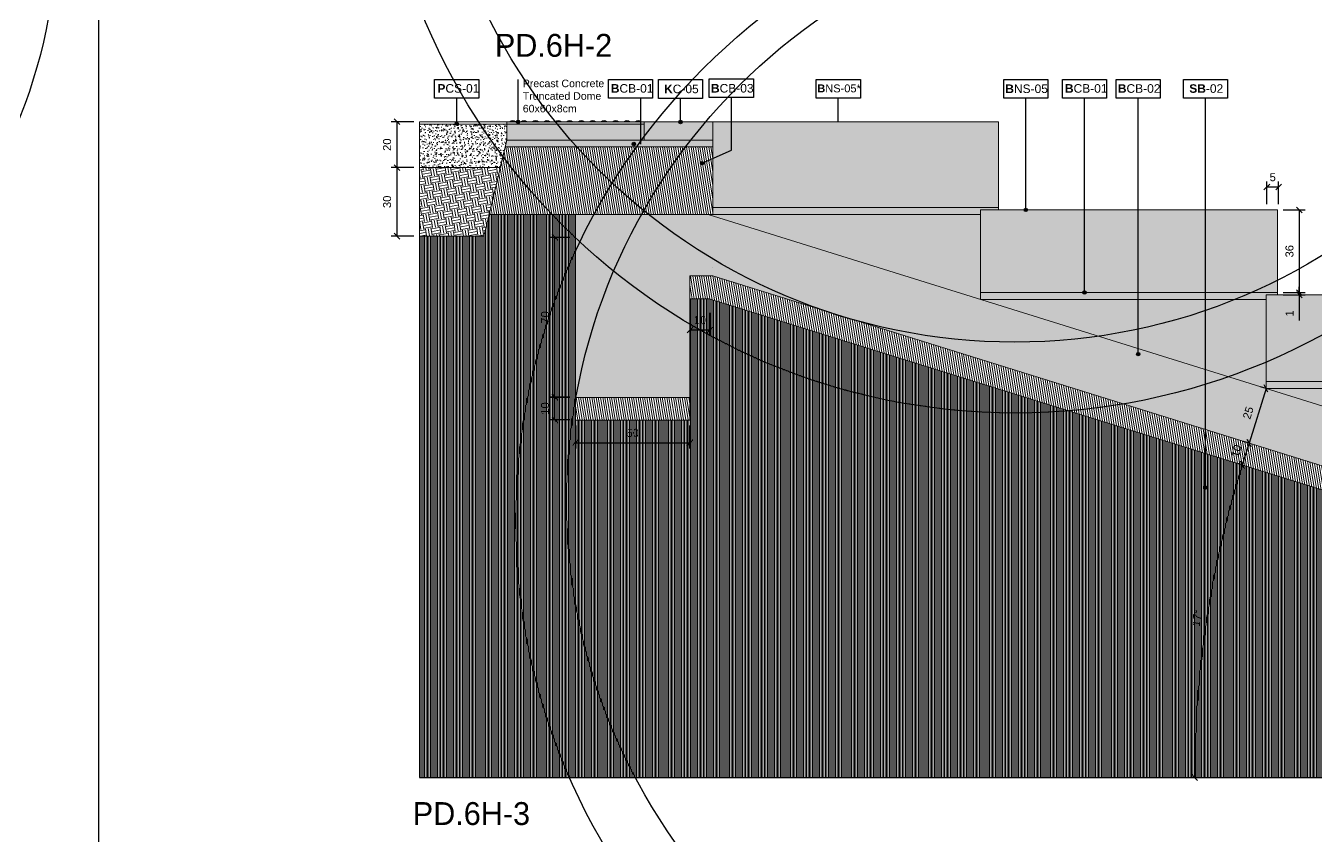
# Model space of a CAD drawing. Header units: metres. Extents: x -325 to 301, y -147 to 149.
# Drawn here: x 71.91 to 77.56, y 45.14 to 48.68 of the extents above; entities that cross this region are included whole.
import ezdxf

# ---------------------------------------------------------------- set-up
doc = ezdxf.new("R2010")
doc.units = ezdxf.units.M
doc.layers.get('Defpoints').update_dxf_attribs({"lineweight": 13})
for name, color, linetype, plot in [('-aux', 50, 'Continuous', False), ('-AUX_MON', 3, 'Continuous', False), ('-AUX_RIM', 2, 'Continuous', False), ('00-AUX', 50, 'Continuous', False)]:
    doc.layers.add(name, color=color, linetype=linetype, plot=plot)
for name, color, linetype, true_color in [('0-TX-1_25', 7, 'Continuous', 0x3f4f7f), ('3-TR-paviment fort', 7, 'Continuous', 0xd1d1d1), ('EIT_3 TR sorra', 7, 'Continuous', 0xd8ceb0)]:
    doc.layers.add(name, color=color, linetype=linetype, true_color=true_color)
for name, color, linetype, lineweight, true_color in [('03-TR-Paviment_04_Dry Meadow', 7, 'Continuous', 5, 0xd8dd88), ('03-TR-Paviment_08_Natural Stone Bleachers', 7, 'Continuous', 5, 0xafad9d), ('3-TR tot_u', 7, 'Continuous', 5, 0x787878)]:
    doc.layers.add(name, color=color, linetype=linetype, lineweight=lineweight, true_color=true_color)
for name, color, linetype, lineweight in [('1-CM', 7, 'Continuous', 0), ('2-L-secció', 1, 'Continuous', 0), ('3-TR Formigó', 252, 'Continuous', 0), ('3-TR Seleccionat', 44, 'Continuous', 0), ('3-TR Tot-u', 37, 'Continuous', 0), ('3_TR_paviment gris', 252, 'Continuous', 5)]:
    doc.layers.add(name, color=color, linetype=linetype, lineweight=lineweight)
doc.layers.add('A-KEYPLAN_HATCH', color=7, linetype='Continuous')
doc.layers.add('A_TEXT_2', color=7, linetype='Continuous')
doc.styles.get("Standard").update_dxf_attribs({"font": 'arial.ttf'})
doc.styles.add('x-llegenda materials$0$ENGRAVERS', font='TT0586M.TTF')
doc.dimstyles.new('ISO-25', dxfattribs={"dimtxt": 0.1, "dimasz": 0.1, "dimexe": 0.1, "dimexo": 0.1, "dimgap": 0.1, "dimtad": 1, "dimdec": 0, "dimlfac": 100, "dimzin": 9, "dimtxsty": 'Standard', "dimblk": 'OBLIQUE', "dimcen": 0.1, "dimadec": 0, "dimazin": 0, "dimtfac": 1, "dimtdec": 0, "dimtmove": 0, "dimatfit": 3, "dimldrblk": 'OBLIQUE', "dimfxl": 1, "dimarcsym": 0})

# ---------------------------------------------------------------- blocks, each defined once
blk = doc.blocks.new('hatch keyplan 2')
at = {"layer": 'A-KEYPLAN_HATCH'}
blk.add_lwpolyline([(0, 0.00548), (0.01287, 0.00548), (0.01287, 0), (0, 0)], close=True, dxfattribs=at)
blk = doc.blocks.new('hatch keyplan')
at = {"layer": 'A-KEYPLAN_HATCH'}
blk.add_blockref('hatch keyplan 2', (1.43058, 0.85215), dxfattribs=at)
blk = doc.blocks.new('B-CB01')
at = {"layer": 'A-KEYPLAN_HATCH'}
blk.add_blockref('hatch keyplan', (-1.43058, -0.85215), dxfattribs=at)
at = {"layer": 'A_TEXT_2', "insert": (-0.0008, 0.00411), "char_height": 0.0025, "attachment_point": 1}
blk.add_mtext_dynamic_manual_height_columns('\\pi0.00152;{\\fArial|b1|i0|c0|p34;B}CB-01', width=0.0145619, gutter_width=0.015, heights=[0], dxfattribs=at)
blk = doc.blocks.new('B-CB02')
at = {"layer": 'A-KEYPLAN_HATCH'}
blk.add_blockref('hatch keyplan', (-1.43058, -0.85215), dxfattribs=at)
at = {"layer": 'A_TEXT_2', "insert": (-0.0008, 0.00409), "char_height": 0.0025, "attachment_point": 1}
blk.add_mtext_dynamic_manual_height_columns('\\pi0.00129;{\\fArial|b1|i0|c0|p34;B}CB-02', width=0.0145619, gutter_width=0.015, heights=[0], dxfattribs=at)
blk = doc.blocks.new('SB-02')
at = {"layer": 'A-KEYPLAN_HATCH'}
blk.add_blockref('hatch keyplan', (-1.43058, -0.85215), dxfattribs=at)
at = {"layer": 'A_TEXT_2', "insert": (-0.0008, 0.00408), "char_height": 0.0025, "attachment_point": 1}
blk.add_mtext_dynamic_manual_height_columns('\\pi0.00249;{\\fArial|b1|i0|c0|p34;SB}-02', width=0.0145619, gutter_width=0.015, heights=[0], dxfattribs=at)
blk = doc.blocks.new('B-CB03')
at = {"layer": 'A-KEYPLAN_HATCH'}
blk.add_blockref('hatch keyplan', (-1.43058, -0.85215), dxfattribs=at)
at = {"layer": 'A_TEXT_2', "insert": (-0.0008, 0.00398), "char_height": 0.0025, "attachment_point": 1}
blk.add_mtext_dynamic_manual_height_columns('\\pi0.00128;{\\fArial|b1|i0|c0|p34;B}CB-03', width=0.0145619, gutter_width=0.015, heights=[0], dxfattribs=at)
blk = doc.blocks.new('K04')
at = {"layer": 'A-KEYPLAN_HATCH'}
blk.add_blockref('hatch keyplan', (-1.42958, -0.85215), dxfattribs=at)
at = {"layer": 'A_TEXT_2', "insert": (0.0002, 0.00402), "char_height": 0.0025, "attachment_point": 1}
blk.add_mtext_dynamic_manual_height_columns('\\pi0.00244;{\\fArial|b1|i0|c0|p34;K}C-05', width=0.0145619, gutter_width=0.015, heights=[0], dxfattribs=at)
blk = doc.blocks.new('POINT')
at = {"layer": '0-TX-1_25'}
h = blk.add_hatch(dxfattribs=at)
h.set_pattern_fill('ANGLE', color=256)
h.set_pattern_definition([(0, (-83.747, -12.726), (0, 6.985), [5.08, -1.905]), (90, (-83.747, -12.726), (-6.985, 4e-16), [5.08, -1.905])])
edge = h.paths.add_edge_path()
edge.add_arc((0, 0), 0.0075, 0, 360)
h = blk.add_hatch(color=256, dxfattribs=at)
h.dxf.hatch_style = 1
edge = h.paths.add_edge_path()
edge.add_arc((0, 0), 0.0075, 0, 360)
blk.add_circle((0, 0), 0.0075, dxfattribs=at)
blk = doc.blocks.new('B05')
at = {"layer": 'A-KEYPLAN_HATCH'}
blk.add_blockref('hatch keyplan', (-1.42958, -0.85215), dxfattribs=at)
at = {"layer": 'A_TEXT_2', "insert": (0.0002, 0.00401), "char_height": 0.0025, "attachment_point": 1}
blk.add_mtext_dynamic_manual_height_columns('\\pi0.00127;{\\fArial|b1|i0|c0|p34;B}NS-05', width=0.0145619, gutter_width=0.015, heights=[0], dxfattribs=at)
blk = doc.blocks.new('_Oblique')
at = {"color": 0, "lineweight": -2}
blk.add_line((-0.5, -0.5), (0.5, 0.5), dxfattribs=at)
blk = doc.blocks.new('*D214')
at = {"layer": '0-TX-1_25', "color": 0, "lineweight": -2, "transparency": 16777216}
for p, q in [((77.3405, 47.8986), (77.3405, 47.9986)), ((77.3918, 47.9736), (77.3405, 47.9736)), ((77.3918, 47.8991), (77.3918, 47.9986))]:
    blk.add_line(p, q, dxfattribs=at)
at = {"layer": 'Defpoints', "color": 0, "transparency": 16777216}
for p in [(77.3405, 47.9736), (77.3405, 47.8736), (77.3918, 47.8741)]:
    blk.add_point(p, dxfattribs=at)
at = {"layer": '0-TX-1_25', "color": 0, "lineweight": -2, "transparency": 16777216, "xscale": 0.025, "yscale": 0.025, "zscale": 0.025, "rotation": 180}
blk.add_blockref('_Oblique', (77.3405, 47.9736), dxfattribs=at)
at = {"layer": '0-TX-1_25', "color": 0, "lineweight": -2, "transparency": 16777216, "xscale": 0.025, "yscale": 0.025, "zscale": 0.025}
blk.add_blockref('_Oblique', (77.3918, 47.9736), dxfattribs=at)
at = {"layer": '0-TX-1_25', "color": 0, "transparency": 16777216, "insert": (77.3662, 48.0164), "char_height": 0.035, "attachment_point": 5}
blk.add_mtext('5', dxfattribs=at)
blk = doc.blocks.new('*D215')
at = {"layer": '0-TX-1_25', "color": 0, "lineweight": -2, "transparency": 16777216}
for p, q in [((77.4122, 47.8736), (77.5075, 47.8736)), ((77.4825, 47.8736), (77.4825, 47.5124)), ((77.4122, 47.5124), (77.5075, 47.5124))]:
    blk.add_line(p, q, dxfattribs=at)
at = {"layer": 'Defpoints', "color": 0, "transparency": 16777216}
for p in [(77.3872, 47.8736), (77.3872, 47.5124), (77.4825, 47.5124)]:
    blk.add_point(p, dxfattribs=at)
at = {"layer": '0-TX-1_25', "color": 0, "lineweight": -2, "transparency": 16777216, "xscale": 0.025, "yscale": 0.025, "zscale": 0.025}
for p, rotation in [((77.4825, 47.8736), 90), ((77.4825, 47.5124), 270)]:
    blk.add_blockref('_Oblique', p, dxfattribs=dict(at, rotation=rotation))
at = {"layer": '0-TX-1_25', "color": 0, "transparency": 16777216, "insert": (77.4396, 47.693), "char_height": 0.035, "attachment_point": 5, "rotation": 90}
blk.add_mtext('36', dxfattribs=at)
blk = doc.blocks.new('*D216')
at = {"layer": '0-TX-1_25', "color": 0, "lineweight": -2, "transparency": 16777216}
for p, q in [((77.4121, 47.5124), (77.5075, 47.5124)), ((77.4121, 47.5023), (77.5075, 47.5023)), ((77.4825, 47.5124), (77.4825, 47.5374)), ((77.4825, 47.5124), (77.4825, 47.5023)), ((77.4825, 47.5023), (77.4825, 47.3894))]:
    blk.add_line(p, q, dxfattribs=at)
at = {"layer": 'Defpoints', "color": 0, "transparency": 16777216}
for p in [(77.3871, 47.5124), (77.3871, 47.5023), (77.4825, 47.5023)]:
    blk.add_point(p, dxfattribs=at)
at = {"layer": '0-TX-1_25', "color": 0, "lineweight": -2, "transparency": 16777216, "xscale": 0.025, "yscale": 0.025, "zscale": 0.025}
for p, rotation in [((77.4825, 47.5124), 270), ((77.4825, 47.5023), 90)]:
    blk.add_blockref('_Oblique', p, dxfattribs=dict(at, rotation=rotation))
at = {"layer": '0-TX-1_25', "color": 0, "transparency": 16777216, "insert": (77.44, 47.4209), "char_height": 0.035, "attachment_point": 5, "rotation": 90}
blk.add_mtext('1', dxfattribs=at)
blk = doc.blocks.new('*D217')
at = {"layer": '0-TX-1_25', "color": 0, "lineweight": -2, "transparency": 16777216}
for p, q in [((73.611, 48.2589), (73.5122, 48.2589)), ((73.5372, 48.2589), (73.5372, 48.0589)), ((73.611, 48.0589), (73.5122, 48.0589))]:
    blk.add_line(p, q, dxfattribs=at)
at = {"layer": 'Defpoints', "color": 0, "transparency": 16777216}
for p in [(73.636, 48.2589), (73.5372, 48.0589), (73.636, 48.0589)]:
    blk.add_point(p, dxfattribs=at)
at = {"layer": '0-TX-1_25', "color": 0, "lineweight": -2, "transparency": 16777216, "xscale": 0.025, "yscale": 0.025, "zscale": 0.025}
for p, rotation in [((73.5372, 48.2589), 90), ((73.5372, 48.0589), 270)]:
    blk.add_blockref('_Oblique', p, dxfattribs=dict(at, rotation=rotation))
at = {"layer": '0-TX-1_25', "color": 0, "transparency": 16777216, "insert": (73.4944, 48.1589), "char_height": 0.035, "attachment_point": 5, "rotation": 90}
blk.add_mtext('20', dxfattribs=at)
blk = doc.blocks.new('*D218')
at = {"layer": '0-TX-1_25', "color": 0, "lineweight": -2, "transparency": 16777216}
for p, q in [((73.611, 48.0589), (73.5122, 48.0589)), ((73.5372, 48.0589), (73.5372, 47.7589)), ((73.611, 47.7589), (73.5122, 47.7589))]:
    blk.add_line(p, q, dxfattribs=at)
at = {"layer": 'Defpoints', "color": 0, "transparency": 16777216}
for p in [(73.636, 48.0589), (73.5372, 47.7589), (73.636, 47.7589)]:
    blk.add_point(p, dxfattribs=at)
at = {"layer": '0-TX-1_25', "color": 0, "lineweight": -2, "transparency": 16777216, "xscale": 0.025, "yscale": 0.025, "zscale": 0.025}
for p, rotation in [((73.5372, 48.0589), 90), ((73.5372, 47.7589), 270)]:
    blk.add_blockref('_Oblique', p, dxfattribs=dict(at, rotation=rotation))
at = {"layer": '0-TX-1_25', "color": 0, "transparency": 16777216, "insert": (73.4944, 47.9089), "char_height": 0.035, "attachment_point": 5, "rotation": 90}
blk.add_mtext('30', dxfattribs=at)
blk = doc.blocks.new('*D303')
at = {"layer": '0-TX-1_25', "color": 0, "lineweight": -2, "transparency": 16777216}
for p, q in [((77.3372, 47.0929), (77.2628, 46.8542)), ((77.3372, 47.0929), (77.3133, 47.1003)), ((77.2628, 46.8542), (77.2389, 46.8617))]:
    blk.add_line(p, q, dxfattribs=at)
at = {"layer": 'Defpoints', "color": 0, "transparency": 16777216}
for p in [(77.3372, 47.0929), (77.2628, 46.8542), (77.2628, 46.8542)]:
    blk.add_point(p, dxfattribs=at)
at = {"layer": '0-TX-1_25', "color": 0, "lineweight": -2, "transparency": 16777216, "xscale": 0.025, "yscale": 0.025, "zscale": 0.025}
for p, rotation in [((77.3372, 47.0929), 72.67923719380184), ((77.2628, 46.8542), 252.6792371938018)]:
    blk.add_blockref('_Oblique', p, dxfattribs=dict(at, rotation=rotation))
at = {"layer": '0-TX-1_25', "color": 0, "transparency": 16777216, "insert": (77.2591, 46.9863), "char_height": 0.035, "attachment_point": 5, "rotation": 72.6792}
blk.add_mtext('25', dxfattribs=at)
blk = doc.blocks.new('PCS01')
at = {"layer": 'A-KEYPLAN_HATCH'}
blk.add_blockref('hatch keyplan', (-1.42958, -0.85215), dxfattribs=at)
at = {"layer": 'A_TEXT_2', "insert": (0.0002, 0.00411), "char_height": 0.0025, "attachment_point": 1}
blk.add_mtext_dynamic_manual_height_columns('\\pi0.00161;{\\fArial|b1|i0|c0|p34;P}CS-01', width=0.0145619, gutter_width=0.015, heights=[0], dxfattribs=at)
blk = doc.blocks.new('*U1805')
at = {"layer": '3-TR-paviment fort'}
blk.add_hatch(color=256, dxfattribs=at).paths.add_polyline_path([(0.025, 0), (0.05, 0, 0.4)])
blk.add_lwpolyline([(0.025, 0), (0.05, 0)])
blk.add_arc((0.0375, -0.013125), 0.018125, 46.397181, 133.602819)
blk = doc.blocks.new('*U1806')
at = {"color": 0, "linetype": 'ByBlock', "lineweight": -2, "transparency": 16777216}
for p in [(0, 0.08), (0.05, 0.08), (0.1, 0.08), (0.15, 0.08), (0.2, 0.08), (0.25, 0.08), (0.3, 0.08), (0.35, 0.08), (0.4, 0.08), (0.45, 0.08), (0.5, 0.08), (0.55, 0.08)]:
    blk.add_blockref('*U1805', p, dxfattribs=at)
blk = doc.blocks.new('Warning Surface 600x600x80')
at = {"layer": '3-TR-paviment fort'}
blk.add_hatch(color=256, dxfattribs=at).paths.add_polyline_path([(0, 0.08), (0.6, 0.08), (0.6, 0), (0.0002, 0.0006)])
blk.add_lwpolyline([(0, 0.08), (0.6, 0.08)])
at = {"layer": '1-CM'}
blk.add_lwpolyline([(0.6, 0.08), (0, 0.08), (0, 0), (0.6, 0)], close=True, dxfattribs=at)
blk.add_blockref('*U1806', (-0.0125, 0))
blk = doc.blocks.new('*D2931')
at = {"layer": '0-TX-1_25', "color": 0, "lineweight": -2, "transparency": 16777216}
for p, q in [((74.2931, 47.7536), (74.203, 47.7536)), ((74.228, 47.7536), (74.228, 47.0536)), ((74.2931, 47.0536), (74.203, 47.0536))]:
    blk.add_line(p, q, dxfattribs=at)
at = {"layer": 'Defpoints', "color": 0, "transparency": 16777216}
for p in [(74.3181, 47.7536), (74.228, 47.0536), (74.3181, 47.0536)]:
    blk.add_point(p, dxfattribs=at)
at = {"layer": '0-TX-1_25', "color": 0, "lineweight": -2, "transparency": 16777216, "xscale": 0.025, "yscale": 0.025, "zscale": 0.025}
for p, rotation in [((74.228, 47.7536), 90), ((74.228, 47.0536), 270)]:
    blk.add_blockref('_Oblique', p, dxfattribs=dict(at, rotation=rotation))
at = {"layer": '0-TX-1_25', "color": 0, "transparency": 16777216, "insert": (74.1851, 47.4036), "char_height": 0.035, "attachment_point": 5, "rotation": 90}
blk.add_mtext('70', dxfattribs=at)
blk = doc.blocks.new('*D2928')
at = {"layer": '0-TX-1_25', "color": 0, "lineweight": -2, "transparency": 16777216}
for p, q in [((74.2931, 47.0554), (74.203, 47.0554)), ((74.228, 47.0554), (74.228, 46.9554)), ((74.2931, 46.9554), (74.203, 46.9554))]:
    blk.add_line(p, q, dxfattribs=at)
at = {"layer": 'Defpoints', "color": 0, "transparency": 16777216}
for p in [(74.3181, 47.0554), (74.228, 46.9554), (74.3181, 46.9554)]:
    blk.add_point(p, dxfattribs=at)
at = {"layer": '0-TX-1_25', "color": 0, "lineweight": -2, "transparency": 16777216, "xscale": 0.025, "yscale": 0.025, "zscale": 0.025}
for p, rotation in [((74.228, 47.0554), 90), ((74.228, 46.9554), 270)]:
    blk.add_blockref('_Oblique', p, dxfattribs=dict(at, rotation=rotation))
at = {"layer": '0-TX-1_25', "color": 0, "transparency": 16777216, "insert": (74.1851, 47.0054), "char_height": 0.035, "attachment_point": 5, "rotation": 90}
blk.add_mtext('10', dxfattribs=at)
blk = doc.blocks.new('*D2929')
at = {"layer": '0-TX-1_25', "color": 0, "lineweight": -2, "transparency": 16777216}
for p, q in [((74.3181, 46.9304), (74.3181, 46.8304)), ((74.8181, 46.9304), (74.8181, 46.8304)), ((74.3181, 46.8554), (74.8181, 46.8554))]:
    blk.add_line(p, q, dxfattribs=at)
at = {"layer": 'Defpoints', "color": 0, "transparency": 16777216}
for p in [(74.3181, 46.9554), (74.8181, 46.9554), (74.8181, 46.8554)]:
    blk.add_point(p, dxfattribs=at)
at = {"layer": '0-TX-1_25', "color": 0, "lineweight": -2, "transparency": 16777216, "xscale": 0.025, "yscale": 0.025, "zscale": 0.025, "rotation": 180}
blk.add_blockref('_Oblique', (74.3181, 46.8554), dxfattribs=at)
at = {"layer": '0-TX-1_25', "color": 0, "lineweight": -2, "transparency": 16777216, "xscale": 0.025, "yscale": 0.025, "zscale": 0.025}
blk.add_blockref('_Oblique', (74.8181, 46.8554), dxfattribs=at)
at = {"layer": '0-TX-1_25', "color": 0, "transparency": 16777216, "insert": (74.5681, 46.8983), "char_height": 0.035, "attachment_point": 5}
blk.add_mtext('50', dxfattribs=at)
blk = doc.blocks.new('*D2930')
at = {"layer": '0-TX-1_25', "color": 0, "lineweight": -2, "transparency": 16777216}
for p, q in [((74.8181, 47.4236), (74.8181, 47.3239)), ((74.9053, 47.4236), (74.9053, 47.3239)), ((74.8181, 47.3489), (74.9053, 47.3489))]:
    blk.add_line(p, q, dxfattribs=at)
at = {"layer": 'Defpoints', "color": 0, "transparency": 16777216}
for p in [(74.8181, 47.4486), (74.9053, 47.4486), (74.9053, 47.3489)]:
    blk.add_point(p, dxfattribs=at)
at = {"layer": '0-TX-1_25', "color": 0, "lineweight": -2, "transparency": 16777216, "xscale": 0.025, "yscale": 0.025, "zscale": 0.025, "rotation": 180}
blk.add_blockref('_Oblique', (74.8181, 47.3489), dxfattribs=at)
at = {"layer": '0-TX-1_25', "color": 0, "lineweight": -2, "transparency": 16777216, "xscale": 0.025, "yscale": 0.025, "zscale": 0.025}
blk.add_blockref('_Oblique', (74.9053, 47.3489), dxfattribs=at)
at = {"layer": '0-TX-1_25', "color": 0, "transparency": 16777216, "insert": (74.8617, 47.3917), "char_height": 0.035, "attachment_point": 5}
blk.add_mtext('10', dxfattribs=at)
blk = doc.blocks.new('*D2936')
at = {"layer": '0-TX-1_25', "color": 0, "lineweight": -2, "transparency": 16777216}
for p, q in [((77.2628, 46.8542), (77.233, 46.7588)), ((77.2628, 46.8542), (77.2389, 46.8617)), ((77.233, 46.7588), (77.2091, 46.7662))]:
    blk.add_line(p, q, dxfattribs=at)
at = {"layer": 'Defpoints', "color": 0, "transparency": 16777216}
for p in [(77.2628, 46.8542), (77.233, 46.7588), (77.233, 46.7588)]:
    blk.add_point(p, dxfattribs=at)
at = {"layer": '0-TX-1_25', "color": 0, "lineweight": -2, "transparency": 16777216, "xscale": 0.025, "yscale": 0.025, "zscale": 0.025}
for p, rotation in [((77.2628, 46.8542), 72.67923719380215), ((77.233, 46.7588), 252.6792371938022)]:
    blk.add_blockref('_Oblique', p, dxfattribs=dict(at, rotation=rotation))
at = {"layer": '0-TX-1_25', "color": 0, "transparency": 16777216, "insert": (77.207, 46.8193), "char_height": 0.035, "attachment_point": 5, "rotation": 72.6792}
blk.add_mtext('10', dxfattribs=at)
blk = doc.blocks.new('*D2937')
at = {"layer": '0-TX-1_25', "color": 0, "lineweight": -2, "transparency": 16777216}
blk.add_arc((81.6163, 45.3918), 4.5915, 162.6792, 180, dxfattribs=at)
at = {"layer": 'Defpoints', "color": 0, "transparency": 16777216}
for p in [(74.9028, 47.4855), (77.1177, 46.3109), (79.6849, 45.9941), (73.636, 45.3918), (81.2349, 45.3918)]:
    blk.add_point(p, dxfattribs=at)
at = {"layer": '0-TX-1_25', "color": 0, "lineweight": -2, "transparency": 16777216, "xscale": 0.025, "yscale": 0.025, "zscale": 0.025}
for p, rotation in [((77.233, 46.7588), 72.67923719379831), ((77.0248, 45.3918), 269.9999999999999)]:
    blk.add_blockref('_Oblique', p, dxfattribs=dict(at, rotation=rotation))
at = {"layer": '0-TX-1_25', "color": 0, "transparency": 16777216, "insert": (77.0351, 46.0895), "char_height": 0.035, "attachment_point": 5, "rotation": 81.3396}
blk.add_mtext('17°', dxfattribs=at)

msp = doc.modelspace()

# ---------------------------------------------------------------- hatches: boundary and pattern name
at = {"layer": '03-TR-Paviment_08_Natural Stone Bleachers'}
h = msp.add_hatch(dxfattribs=at)
h.set_pattern_fill('DASH', color=256, scale=0.002611, angle=233, style=0, double=1)
h.set_pattern_definition([(233, (-76.933818, -76.927445), (0.0016315323, -0.0116089556), [0.0082894435, -0.0082894435])])
h.paths.add_polyline_path([(74.9181, 48.2589), (74.9181, 47.884), (76.1669, 47.8836), (76.1669, 48.2589)])
h = msp.add_hatch(dxfattribs=at)
h.set_pattern_fill('DASH', color=256, scale=0.002611, angle=233, style=0, double=1)
h.set_pattern_definition([(233, (-75.713507, -77.312731), (0.0016315323, -0.0116089556), [0.0082894435, -0.0082894435])])
h.paths.add_polyline_path([(76.0884, 47.8736), (76.0884, 47.5124), (77.3872, 47.5124), (77.3872, 47.8736)])
h = msp.add_hatch(dxfattribs=at)
h.set_pattern_fill('DASH', color=256, scale=0.002611, angle=233, style=0, double=1)
h.set_pattern_definition([(233, (-74.46467, -77.68403), (0.0016315323, -0.0116089556), [0.0082894435, -0.0082894435])])
h.paths.add_polyline_path([(77.3372, 47.5023), (77.3372, 47.1229), (78.636, 47.1229), (78.636, 47.5023)])
at = {"layer": '3-TR Formigó'}
h = msp.add_hatch(dxfattribs=at)
h.set_pattern_fill('ANSI31', color=256, scale=0.003, angle=234.1752, style=0)
h.set_pattern_definition([(279.1752, (74.049958, 47.858939), (0.00940313, 0.00151881), [])])
h.paths.add_polyline_path([(74.9181, 48.1489), (74.0109, 48.1489), (73.9401, 47.8536), (74.918, 47.8536)])
h = msp.add_hatch(dxfattribs=at)
h.set_pattern_fill('ANSI31', color=256, scale=0.003, angle=234.1752)
h.set_pattern_definition([(279.175244, (-134.143967, 3.615265), (0.00940313004, 0.0015188056), [])])
h.paths.add_polyline_path([(79.6849, 46.0989), (74.9181, 47.5855), (74.8181, 47.5855), (74.8181, 47.4855), (74.9028, 47.4855), (79.6849, 45.9918)])
h = msp.add_hatch(dxfattribs=at)
h.set_pattern_fill('ANSI31', color=256, scale=0.003, angle=234.1752)
h.set_pattern_definition([(279.175244, (-134.643967, 3.085242), (0.00940313004, 0.0015188056), [])])
h.paths.add_polyline_path([(74.8181, 47.0554), (74.3181, 47.0554), (74.3181, 46.9554), (74.8181, 46.9554)])
at = {"layer": '3-TR Seleccionat'}
h = msp.add_hatch(dxfattribs=at)
h.set_pattern_fill('ANSI31', color=256, scale=0.002, angle=225)
h.set_pattern_definition([(270, (1.1665954, 0.6), (0.00635, -9e-19), [])])
h.paths.add_polyline_path([(79.6849, 45.9941), (74.9028, 47.4855), (74.8181, 47.4855), (74.8182, 46.9536), (74.3179, 46.9536), (74.3181, 47.6239), (74.3179, 47.6239), (74.3181, 47.8536), (73.9401, 47.8536), (73.9175, 47.7589), (73.636, 47.7589), (73.636, 45.3922), (78.5891, 45.3918), (81.2349, 45.3918), (81.2349, 46.2434), (80.1849, 46.2434), (80.1849, 45.4984), (79.6849, 45.4984)])
at = {"layer": '3-TR Tot-u'}
h = msp.add_hatch(dxfattribs=at)
h.set_pattern_fill('EARTH', color=256, scale=0.005, angle=-80.8248)
h.set_pattern_definition([(279.175244, (0.21776, -4.85265), (0.036406452, -0.026281081), [0.03175, -0.03175]), (279.175244, (0.229512, -4.850752), (0.036406452, -0.026281081), [0.03175, -0.03175]), (279.175244, (0.241266, -4.848854), (0.036406452, -0.026281081), [0.03175, -0.03175]), (9.175244, (0.245817, -4.85214), (0.026281081, 0.036406452), [0.03175, -0.03175]), (9.175244, (0.247716, -4.863893), (0.026281081, 0.036406452), [0.03175, -0.03175]), (9.175244, (0.249614, -4.875647), (0.026281081, 0.036406452), [0.03175, -0.03175])])
h.paths.add_polyline_path([(73.9175, 47.7589), (73.9893, 48.0589), (73.636, 48.0589), (73.636, 47.7589)])
at = {"layer": '3-TR tot_u'}
h = msp.add_hatch(dxfattribs=at)
h.set_pattern_fill('AR-CONC', color=256, scale=0.0002, angle=90.2664)
h.set_pattern_definition([(140.266414, (-1.061497, 0.6), (0.003018359, 0.036451363), [0.00381, -0.04191]), (85.266414, (-1.061497, 0.6), (-0.038178181, -0.007226283), [0.003048, -0.033528117]), (190.71786, (-1.061246, 0.603038), (-0.035159821, 0.02922508), [0.003238002, -0.035618049]), (136.450614, (-1.071657, 0.599953), (0.008156283, 0.05425432), [0.005715, -0.062865]), (186.90197, (-1.07098, 0.604474), (-0.049705466, 0.047250218), [0.004857005, -0.05342712]), (81.450565, (-1.071657, 0.59995), (-0.049705466, 0.047250218), [0.004571993, -0.050291946]), (111.266414, (-1.06914, 0.605045), (0.020311824, 0.030417653), [0.00381, -0.04191]), (56.266414, (-1.06914, 0.605045), (-0.036894668, 0.012188985), [0.003048, -0.033528]), (161.71786, (-1.067448, 0.60758), (-0.016582845, 0.042606638), [0.003238002, -0.035617988]), (127.766414, (-1.061497, 0.6), (-0.0169136972, 0.0005390813), [0, -0.0331216, 0, -0.034036, 0, -0.033655]), (97.766414, (-1.061497, 0.6), (-0.020098038, 0.0132706243), [0, -0.0194056, 0, -0.0323596, 0, -0.012827]), (57.766414, (-1.061445, 0.588672), (0.0010196429, 0.0271231534), [0, -0.0127, 0, -0.039624, 0, -0.052578]), (47.766414, (-1.06142, 0.583592), (-0.005222997, 0.0296018704), [0, -0.01651, 0, -0.0263144, 0, -0.037338])])
h.paths.add_polyline_path([(73.636, 48.0589), (73.636, 48.2489), (74.0181, 48.2489), (74.0181, 48.1789), (73.9893, 48.0589)])
h = msp.add_hatch(dxfattribs=at)
h.set_pattern_fill('AR-CONC', color=256, scale=9e-05, angle=90.2664)
h.set_pattern_definition([(140.266414, (-8.816309, 25.352415), (0.0013582613, 0.0164031132), [0.0017145, -0.0188595]), (85.266414, (-8.816309, 25.352415), (-0.0171801815, -0.0032518273), [0.0013716, -0.0150876526]), (190.71786, (-8.816196, 25.353782), (-0.0158219194, 0.0131512858), [0.0014571008, -0.016028122]), (136.450614, (-8.820881, 25.352394), (0.003670327, 0.024414444), [0.00257175, -0.02828925]), (186.901972, (-8.820575, 25.354429), (-0.0223674596, 0.021262598), [0.002185652, -0.024042205]), (81.450565, (-8.82088, 25.352394), (-0.0223674596, 0.021262598), [0.002057397, -0.022631376]), (111.266414, (-8.819749, 25.354686), (0.0091403206, 0.0136879438), [0.0017145, -0.0188595]), (56.266414, (-8.819749, 25.354686), (-0.0166026007, 0.0054850432), [0.0013716, -0.0150876]), (161.71786, (-8.818987, 25.355826), (-0.0074622802, 0.019172987), [0.0014571008, -0.0160280944]), (127.766414, (-8.816309, 25.3524155), (-0.00761116375, 0.0002425866), [0, -0.01490472, 0, -0.0153162, 0, -0.01514475]), (97.766414, (-8.816309, 25.3524155), (-0.009044117, 0.0059717809), [0, -0.00873252, 0, -0.01456182, 0, -0.00577215]), (57.766414, (-8.8162854, 25.347318), (0.0004588393, 0.012205419), [0, -0.005715, 0, -0.0178308, 0, -0.0236601]), (47.766414, (-8.816275, 25.345032), (-0.0023503487, 0.0133208417), [0, -0.0074295, 0, -0.01184148, 0, -0.0168021])])
h.paths.add_polyline_path([(74.9179, 48.1489), (74.9181, 48.1782), (74.0181, 48.1789), (74.0109, 48.1489)])
h = msp.add_hatch(dxfattribs=at)
h.set_pattern_fill('AR-CONC', color=256, scale=0.0002, angle=90.2664)
h.set_pattern_definition([(140.2664143104, (269984.370396, -738410.330217), (0.0030183585511, 0.0364513625844), [0.00381, -0.04191]), (85.2664143104, (269984.370396, -738410.330217), (-0.0381781810675, -0.0072262829332), [0.003048, -0.033528116834]), (190.7178590104, (269984.370647, -738410.32718), (-0.0351598209585, 0.0292250795622), [0.00323800176, -0.03561804892]), (136.4506143104, (269984.360236, -738410.330265), (0.0081562825582, 0.0542543196878), [0.005715, -0.062865]), (186.9019719204, (269984.360915, -738410.325743), (-0.049705465848, 0.047250217616), [0.004857004628, -0.053427121632]), (81.45056548, (269984.360236, -738410.330265), (-0.0497054658455, 0.0472502176188), [0.004571993414, -0.050291946384]), (111.2664143104, (269984.362752, -738410.325173), (0.0203118235131, 0.0304176527954), [0.00381, -0.04191]), (56.2664143104, (269984.362752, -738410.325173), (-0.0368946682902, 0.0121889849718), [0.003048, -0.033528]), (161.7178593104, (269984.364445, -738410.322638), (-0.016582844967, 0.0426066376987), [0.00323800176, -0.03561798752]), (127.7664143104, (269984.370396, -738410.330217), (-0.0169136972324, 0.00053908133522), [0, -0.0331216, 0, -0.034036, 0, -0.033655]), (97.7664143104, (269984.370396, -738410.330217), (-0.02009803784808, 0.0132706243038), [0, -0.0194056, 0, -0.0323596, 0, -0.012827]), (57.7664143104, (269984.370448, -738410.341546), (0.00101964285024, 0.02712315336895), [0, -0.0127, 0, -0.039624, 0, -0.052578]), (47.7664143104, (269984.370472, -738410.346626), (-0.0052229971542, 0.0296018704426), [0, -0.01651, 0, -0.0263144, 0, -0.037338])])
h.paths.add_polyline_path([(76.0884, 47.8536), (74.3181, 47.8536), (74.3181, 47.0536), (74.8181, 47.0536), (74.8181, 47.5855), (74.9181, 47.5855), (79.6849, 46.0989), (79.6849, 45.5984), (80.1849, 45.5984), (80.1849, 46.2984), (79.8849, 46.2984), (79.8849, 46.7034), (78.586, 46.7034), (78.586, 47.0929), (77.3372, 47.0929), (77.3372, 47.4824), (76.0879, 47.4824)])
at = {"layer": '3_TR_paviment gris'}
msp.add_hatch(color=256, dxfattribs=at).paths.add_polyline_path([(74.6181, 48.2589), (74.6181, 48.1789), (74.9181, 48.1789), (74.9181, 48.2589)])
at = {"layer": 'EIT_3 TR sorra'}
h = msp.add_hatch(dxfattribs=at)
h.set_pattern_fill('ANSI36', color=256, scale=0.002552, angle=-0.5675, style=0, double=1)
h.set_pattern_definition([(44.43255, (72.1934425, 51.912256), (0.004452031, 0.015709518), [0.020252618, -0.004050524, 0, -0.004050524])])
h.paths.add_polyline_path([(74.9181, 47.884), (74.9181, 47.8536), (76.0884, 47.8536), (76.0884, 47.8724), (76.1669, 47.8736), (76.1669, 47.8836)])
h = msp.add_hatch(dxfattribs=at)
h.set_pattern_fill('ANSI36', color=256, scale=0.002552, angle=-0.5675, style=0, double=1)
h.set_pattern_definition([(44.43255, (73.413754, 51.52697), (0.004452031, 0.015709518), [0.020252618, -0.004050524, 0, -0.004050524])])
h.paths.add_polyline_path([(76.0884, 47.5124), (76.0884, 47.4824), (77.3372, 47.4824), (77.3372, 47.5016), (77.3872, 47.5023), (77.3872, 47.5124)])
h = msp.add_hatch(dxfattribs=at)
h.set_pattern_fill('ANSI36', color=256, scale=0.002552, angle=-0.5675, style=0, double=1)
h.set_pattern_definition([(44.43255, (74.662591, 51.155671), (0.004452031, 0.015709518), [0.020252618, -0.004050524, 0, -0.004050524])])
h.paths.add_polyline_path([(77.3372, 47.1229), (77.3372, 47.0929), (78.586, 47.0929), (78.586, 47.1129), (78.636, 47.1129), (78.636, 47.1229)])

# ---------------------------------------------------------------- linework, layer by layer
at = {"layer": '-aux'}
msp.add_lwpolyline([(72.2345, 3.4567), (72.2345, 133.4567)], dxfattribs=at)
at = {"layer": '-AUX_MON'}
for centre, radius in [((69.7749, 49.1213), 2.2751), ((76.8569, 46.5135), 2.7993), ((76.8531, 46.5976), 2.5735)]:
    msp.add_circle(centre, radius, dxfattribs=at)
at = {"layer": '-AUX_RIM'}
for centre, radius in [((76.2419, 49.7848), 2.7993), ((76.238, 49.8689), 2.5735)]:
    msp.add_circle(centre, radius, dxfattribs=at)
at = {"layer": '0-TX-1_25'}
for points in [[(74.0668, 48.2589), (74.0668, 48.4433)], [(73.7988, 48.2506), (73.7988, 48.3621)], [(74.6034, 48.1604), (74.6034, 48.3621)], [(74.7772, 48.258), (74.7772, 48.3612)], [(74.8724, 48.0784), (74.9996, 48.1349), (74.9996, 48.2854), (74.9996, 48.3646)], [(75.4671, 48.2589), (75.4671, 48.3621)], [(76.2866, 47.8736), (76.2866, 48.3621)], [(76.5435, 47.5124), (76.5435, 48.3619)], [(76.7783, 47.2431), (76.7783, 48.3619)], [(77.0726, 46.6596), (77.0726, 48.3619)]]:
    msp.add_lwpolyline(points, dxfattribs=at)
at = {"layer": '00-AUX'}
msp.add_lwpolyline([(73.636, 45.3918), (81.2349, 45.3918)], dxfattribs=at)
at = {"layer": '03-TR-Paviment_04_Dry Meadow'}
msp.add_lwpolyline([(74.9181, 48.2589), (74.9181, 47.8698)], dxfattribs=at)
at = {"layer": '1-CM'}
for p, q in [((74.6181, 48.2589), (73.636, 48.2589)), ((74.6181, 48.2489), (73.636, 48.2489)), ((74.6181, 48.1789), (74.6181, 48.2589)), ((73.636, 48.0589), (73.9893, 48.0589)), ((76.1669, 47.9029), (76.1669, 47.8736)), ((76.0884, 47.5027), (76.0884, 47.8736)), ((76.0884, 47.8736), (77.3872, 47.8736)), ((77.3872, 47.8736), (77.3871, 47.5024)), ((77.3872, 47.5124), (76.0884, 47.5124))]:
    msp.add_line(p, q, dxfattribs=at)
for points in [[(73.636, 48.0589), (73.636, 48.2489), (74.0181, 48.2489), (74.0181, 48.1789), (73.9893, 48.0589)], [(74.6181, 48.1789), (74.9181, 48.1789), (74.9181, 48.2589), (74.6181, 48.2589)], [(74.9181, 48.1789), (74.918, 47.8536), (73.9401, 47.8536), (74.0181, 48.1789)]]:
    msp.add_lwpolyline(points, close=True, dxfattribs=at)
for points in [[(74.9181, 48.2589), (76.1669, 48.2589), (76.1669, 47.8836), (74.9181, 47.884)], [(74.9181, 48.1789), (74.6181, 48.1789)], [(74.9181, 48.1489), (74.0109, 48.1489)], [(73.9175, 47.7589), (73.9401, 47.8536)], [(74.3181, 47.8536), (74.3181, 47.0536), (74.8181, 47.0536), (74.8181, 47.5855)], [(74.9181, 47.8536), (74.3181, 47.8536), (74.3181, 47.0536), (74.8181, 47.0536), (74.8181, 47.5855), (74.9181, 47.5855)], [(74.9181, 47.8536), (74.7396, 47.8536)], [(74.9181, 47.8536), (76.0884, 47.8536), (76.0884, 47.8724), (76.1669, 47.8736)], [(73.9175, 47.7589), (73.636, 47.7589)], [(74.9178, 47.6239), (74.9181, 47.6239)], [(74.9181, 47.5855), (79.6849, 46.0989)], [(76.0884, 47.5124), (76.0884, 47.4824), (77.3372, 47.4824)], [(77.3372, 47.1229), (77.3372, 47.5023), (78.636, 47.5023), (78.636, 47.1229), (77.3372, 47.1229), (77.3372, 47.0929), (78.586, 47.0929)], [(74.8181, 47.4855), (74.9028, 47.4855), (79.6849, 45.9941)], [(74.3181, 47.0536), (74.3181, 46.9536), (74.8181, 46.9536), (74.8181, 47.0536)]]:
    msp.add_lwpolyline(points, dxfattribs=at)
at = {"layer": '1-CM', "color": 251, "true_color": 0x636466}
msp.add_lwpolyline([(74.8978, 47.8536), (79.8849, 46.2984)], dxfattribs=at)
at = {"layer": '2-L-secció'}
msp.add_lwpolyline([(73.636, 48.2589), (73.636, 45.3918)], dxfattribs=at)

# ---------------------------------------------------------------- block references
at = {"layer": '0-TX-1_25', "xscale": 15, "yscale": 15, "zscale": 15}
for name, p in [('B-CB01', (74.4617, 48.3621)), ('K04', (74.6657, 48.3612)), ('B-CB03', (74.9031, 48.3646)), ('B-CB01', (76.4469, 48.3619)), ('B-CB02', (76.6818, 48.3619)), ('SB-02', (76.9761, 48.3619))]:
    msp.add_blockref(name, p, dxfattribs=at)
at = {"layer": '0-TX-1_25'}
for p in [(73.7988, 48.2506), (74.0668, 48.2589), (74.7772, 48.258), (74.5731, 48.1618), (74.8724, 48.0784), (76.2866, 47.8736), (76.5435, 47.5124), (76.7783, 47.2431), (77.0726, 46.6596)]:
    msp.add_blockref('POINT', p, dxfattribs=at)
at = {"layer": '1-CM'}
msp.add_blockref('Warning Surface 600x600x80', (74.0181, 48.1789), dxfattribs=at)
at = {"layer": 'A-KEYPLAN_HATCH', "xscale": 14.99999999999007, "yscale": 14.99999999999007, "zscale": 14.99999999999007}
for name, p in [('PCS01', (73.6872, 48.3621)), ('hatch keyplan', (53.9118, 35.5799)), ('B05', (76.175, 48.3621))]:
    msp.add_blockref(name, p, dxfattribs=at)

# ---------------------------------------------------------------- texts
at = {"layer": '-aux', "char_height": 0.1, "width": 19.210099, "style": 'x-llegenda materials$0$ENGRAVERS'}
for s, insert, attachment_point in [('PD.6H-2', (74.4783, 48.6431), 3), ('PD.6H-3', (73.6066, 45.2842), 1)]:
    msp.add_mtext(s, dxfattribs=dict(at, insert=insert, attachment_point=attachment_point))
at = {"layer": '0-TX-1_25', "insert": (74.0876, 48.4433), "char_height": 0.033, "attachment_point": 1}
msp.add_mtext_dynamic_manual_height_columns('Precast Concrete Truncated Dome 60x60x8cm', width=0.514074, gutter_width=12.5, heights=[0], dxfattribs=at)
at = {"layer": 'A_TEXT_2', "insert": (75.3586, 48.4223), "char_height": 0.0345, "attachment_point": 1}
msp.add_mtext_dynamic_manual_height_columns('\\pi0.01674;{\\fArial|b1|i0|c0|p34;B}NS-05*', width=0.218429, gutter_width=0.225, heights=[0], dxfattribs=at)

# ---------------------------------------------------------------- dimensions: what is measured, and where the dimension line sits
at = {"layer": '0-TX-1_25'}
for base, p1, p2, picture, middle in [((73.5372, 48.0589), (73.636, 48.2589), (73.636, 48.0589), '*D217', (73.4944, 48.1589)), ((73.5372, 47.7589), (73.636, 48.0589), (73.636, 47.7589), '*D218', (73.4944, 47.9089)), ((77.4825, 47.5124), (77.3872, 47.8736), (77.3872, 47.5124), '*D215', (77.4396, 47.693)), ((74.228, 47.0536), (74.3181, 47.7536), (74.3181, 47.0536), '*D2931', (74.1851, 47.4036)), ((74.228, 46.9554), (74.3181, 47.0554), (74.3181, 46.9554), '*D2928', (74.1851, 47.0054))]:
    dim = msp.add_linear_dim(base=base, p1=p1, p2=p2, angle=90, dimstyle='ISO-25', override={"dimtxt": 0.035, "dimasz": 0.025, "dimexe": 0.025, "dimexo": 0.025, "dimgap": 0.025, "dimblk1": 'Oblique', "dimblk2": 'Oblique', "dimsah": 1, "dimfxl": 0.1, "dimfxlon": 1, "dimarcsym": 1}, dxfattribs=at)
    dim.commit()
    dim.dimension.update_dxf_attribs({"geometry": picture, "text_midpoint": middle})
dim = msp.add_linear_dim(base=(77.3405, 47.9736), p1=(77.3918, 47.8741), p2=(77.3405, 47.8736), dimstyle='ISO-25', override={"dimtxt": 0.035, "dimasz": 0.025, "dimexe": 0.025, "dimexo": 0.025, "dimgap": 0.025, "dimblk1": 'Oblique', "dimblk2": 'Oblique', "dimsah": 1, "dimfxl": 0.1, "dimfxlon": 1, "dimarcsym": 1}, dxfattribs=at)
dim.commit()
dim.dimension.update_dxf_attribs({"geometry": '*D214', "text_midpoint": (77.3662, 47.9736), "dimtype": 160})
dim = msp.add_linear_dim(base=(77.4825, 47.5023), p1=(77.3871, 47.5124), p2=(77.3871, 47.5023), angle=90, dimstyle='ISO-25', override={"dimtxt": 0.035, "dimasz": 0.025, "dimexe": 0.025, "dimexo": 0.025, "dimgap": 0.025, "dimblk1": 'Oblique', "dimblk2": 'Oblique', "dimsah": 1, "dimfxl": 0.1, "dimfxlon": 1, "dimarcsym": 1}, dxfattribs=at)
dim.commit()
dim.dimension.update_dxf_attribs({"geometry": '*D216', "text_midpoint": (77.4825, 47.4209), "dimtype": 160})
dim = msp.add_angular_dim_2l(base=(77.1177, 46.3109), line1=((73.636, 45.3918), (81.2349, 45.3918)), line2=((74.9028, 47.4855), (79.6849, 45.9941)), dimstyle='ISO-25', override={"dimtxt": 0.035, "dimasz": 0.025, "dimexe": 0.025, "dimexo": 0.025, "dimgap": 0.025, "dimblk1": 'Oblique', "dimblk2": 'Oblique', "dimsah": 1, "dimfxl": 0.1, "dimfxlon": 1, "dimarcsym": 1}, dxfattribs=at)
dim.commit()
dim.dimension.update_dxf_attribs({"geometry": '*D2937', "text_midpoint": (77.0351, 46.0895)})
dim = msp.add_linear_dim(base=(74.9053, 47.3489), p1=(74.8181, 47.4486), p2=(74.9053, 47.4486), text='10', dimstyle='ISO-25', override={"dimtxt": 0.035, "dimasz": 0.025, "dimexe": 0.025, "dimexo": 0.025, "dimgap": 0.025, "dimblk1": 'Oblique', "dimblk2": 'Oblique', "dimsah": 1, "dimfxl": 0.1, "dimfxlon": 1, "dimarcsym": 1}, dxfattribs=at)
dim.commit()
dim.dimension.update_dxf_attribs({"geometry": '*D2930', "text_midpoint": (74.8617, 47.3489), "dimtype": 160})
for p1, p2, picture, middle in [((77.3372, 47.0929), (77.2628, 46.8542), '*D303', (77.2591, 46.9863)), ((77.2628, 46.8542), (77.233, 46.7588), '*D2936', (77.207, 46.8193))]:
    dim = msp.add_aligned_dim(p1=p1, p2=p2, distance=0, dimstyle='ISO-25', override={"dimtxt": 0.035, "dimasz": 0.025, "dimexe": 0.025, "dimexo": 0.025, "dimgap": 0.025, "dimblk1": 'Oblique', "dimblk2": 'Oblique', "dimsah": 1, "dimfxl": 0.1, "dimfxlon": 1, "dimarcsym": 1}, dxfattribs=at)
    dim.commit()
    dim.dimension.update_dxf_attribs({"geometry": picture, "text_midpoint": middle})
dim = msp.add_linear_dim(base=(74.8181, 46.8554), p1=(74.3181, 46.9554), p2=(74.8181, 46.9554), dimstyle='ISO-25', override={"dimtxt": 0.035, "dimasz": 0.025, "dimexe": 0.025, "dimexo": 0.025, "dimgap": 0.025, "dimblk1": 'Oblique', "dimblk2": 'Oblique', "dimsah": 1, "dimfxl": 0.1, "dimfxlon": 1, "dimarcsym": 1}, dxfattribs=at)
dim.commit()
dim.dimension.update_dxf_attribs({"geometry": '*D2929', "text_midpoint": (74.5681, 46.8983)})

doc.saveas('drawing.dxf')
